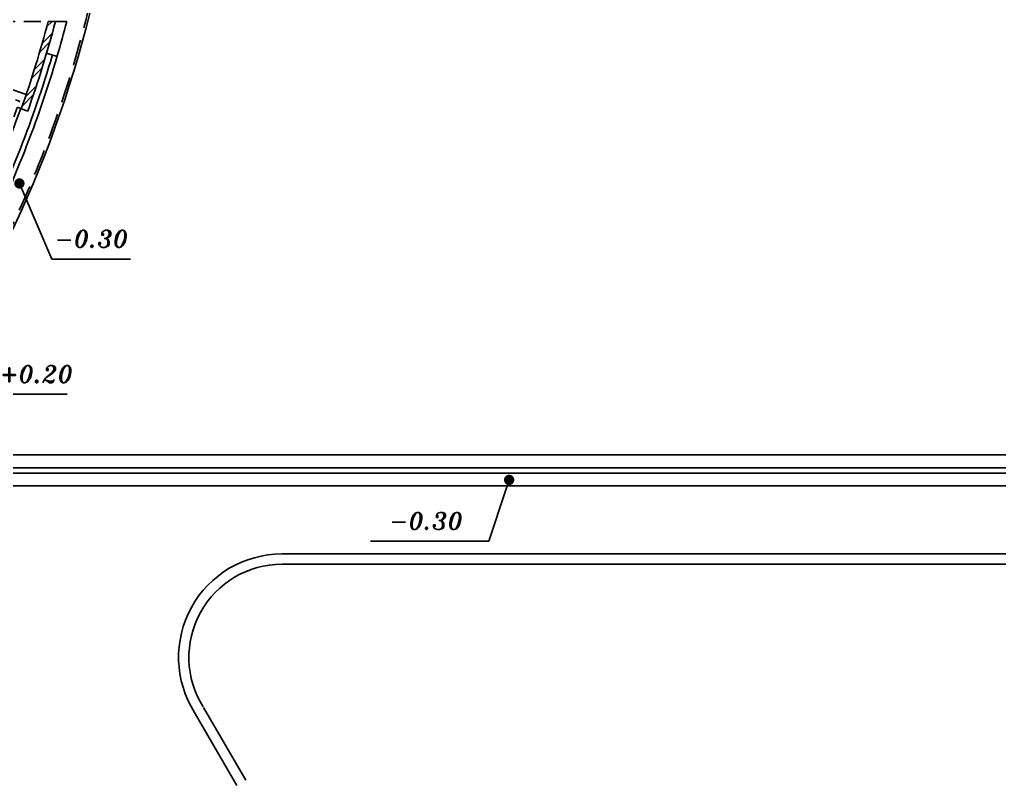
# Model space of a CAD drawing. Header units: inches. Extents: x 567115 to 582893, y 124948 to 133566.
# Drawn here: x 576908 to 578331, y 125800 to 126911 of the extents above; entities that cross this region are included whole.
import ezdxf
from ezdxf import colors
from ezdxf.entities.mleader import LeaderData, LeaderLine
from ezdxf.math import Vec2, Vec3

# ---------------------------------------------------------------- set-up
doc = ezdxf.new("R2010")
doc.units = ezdxf.units.IN
doc.header["$MEASUREMENT"] = 0
doc.linetypes.add('DASHED', pattern=[0.75, 0.5, -0.25])
doc.linetypes.add('HIDDEN', pattern=[0.375, 0.25, -0.125])
for name, color, linetype in [('1', 15, 'Continuous'), ('2', 1, 'Continuous'), ('COD', 1, 'Continuous'), ('hatch lika', 1, 'Continuous'), ('jadval', 11, 'Continuous'), ('joan', 6, 'Continuous'), ('khatchin', 15, 'DASHED'), ('nama', 2, 'Continuous'), ('wall kanaf', 4, 'Continuous'), ('wall lika', 1, 'Continuous'), ('win', 1, 'Continuous')]:
    doc.layers.add(name, color=color, linetype=linetype)
doc.styles.add('ITALICT', font='italict', dxfattribs={"height": 22.5})
doc.dimstyles.get("Standard").update_dxf_attribs({"dimtxt": 0.18, "dimasz": 0.18, "dimexe": 0.18, "dimexo": 0.0625, "dimgap": 0.09, "dimtad": 0, "dimtih": 1, "dimtoh": 1, "dimdec": 4, "dimzin": 0, "dimdsep": 46, "dimtxsty": 'Standard', "dimcen": 0.09, "dimadec": 0, "dimazin": 0, "dimtfac": 1, "dimtdec": 4, "dimtofl": 0, "dimtmove": 0, "dimatfit": 3, "dimfxl": 0, "dimtolj": 1, "dimtzin": 0, "dimarcsym": 0})

# ---------------------------------------------------------------- blocks, each defined once
blk = doc.blocks.new('_Dot')
at = {"color": 0, "linetype": 'ByBlock', "lineweight": -2}
blk.add_line((-0.5, 0), (-1, 0), dxfattribs=at)
at = {"color": 0, "linetype": 'ByBlock', "const_width": 0.5}
blk.add_lwpolyline([(-0.25, 0, 1), (0.25, 0, 1)], format="xyb", close=True, dxfattribs=at)

msp = doc.modelspace()

# ---------------------------------------------------------------- hatches: boundary and pattern name
at = {"layer": 'hatch lika'}
h = msp.add_hatch(dxfattribs=at)
h.set_pattern_fill('ANSI32', color=256, scale=50)
h.set_pattern_definition([(45, (15.025401272811, 15.10905221286521), (-13.25825214724776, 13.25825214724777), []), (45, (23.86423602281138, 15.10905221286521), (-13.25825214724776, 13.25825214724777), [])])
edge = h.paths.add_edge_path()
edge.add_line((576960.3857129848, 126908.6597873508), (576950.0430797369, 126908.6589868829))
edge.add_arc((575391.6712361637, 127320.9751156513), 1611.994848901305, 340.4678450091714, 345.1801881055139, ccw=False)
edge.add_line((576910.9022403789, 126782.0274848785), (576920.3279486884, 126778.6900262697))
edge.add_arc((575391.5384952435, 127321.0336347869), 1622.138644710666, 340.4676747328664, 345.2728564346779)

# ---------------------------------------------------------------- linework, layer by layer
at = {"layer": '1', "color": 15, "linetype": 'HIDDEN', "ltscale": 150}
msp.add_arc((575376.6831541653, 127325.4824607655), 1679.971175987105, 322.290700359104, 346.0557960308313, dxfattribs=at)
at = {"layer": '2', "color": 15, "ltscale": 7}
for p, q in [((582648.0909754584, 126279.3255830889), (576741.9145000512, 126279.3255803522)), ((582693.0909754795, 126234.3255831097), (576793.2220265276, 126234.325580376))]:
    msp.add_line(p, q, dxfattribs=at)
at = {"layer": '2', "color": 1, "ltscale": 7}
for p, q in [((582666.5909754671, 126260.8255830973), (576779.7806864476, 126260.8255803748)), ((582674.5909754705, 126252.8255831011), (576779.7806864476, 126252.8255803747))]:
    msp.add_line(p, q, dxfattribs=at)
msp.add_arc((575376.6831541653, 127325.4824607655), 1682.971175987105, 322.3930160622194, 346.0811540689999, dxfattribs=at)
at = {"layer": 'jadval'}
for p, q in [((582878.0909746502, 126135.6481595505), (577289.1754446742, 126135.6481569609)), ((582893.0909746502, 126120.6481595573), (577289.1754446812, 126120.648156961)), ((577175.4010695119, 125912.9572659286), (577236.5877865951, 125807.1378692007)), ((577162.4155723309, 125905.4488131612), (577223.6022894141, 125799.6294164334))]:
    msp.add_line(p, q, dxfattribs=at)
for radius in [150, 135]:
    msp.add_arc((577289.1754447434, 125985.6481569609), radius, 90.00000002668041, 212.321011789419, dxfattribs=at)
at = {"layer": 'joan', "color": 6, "linetype": 'DASHED', "ltscale": 50}
msp.add_lwpolyline([(576976.9248668331, 126908.6610673986), (576800.560019033, 126908.6474176428), (576748.5909208502, 126929.434751214), (576748.590806443, 128303.1906059496)], dxfattribs=at)
at = {"layer": 'khatchin', "ltscale": 30}
msp.add_lwpolyline([(578048.5909751788, 127621.6481569945), (578308.5909751785, 127621.6481569943), (578308.5909751803, 127166.648117906), (576908.5909751788, 127166.6481179007), (576908.5909751788, 126953.6990202513), (576796.4068707648, 126953.6990202513), (576796.4068707648, 126832.6195853904), (576908.3435127956, 126792.7777357754, -0.02796092692460951), (576839.3640391164, 126625.1979604699, 0.06830476121365676), (576524.0909305938, 126689.2225942946), (576524.0909305938, 126901.6481570335), (576594.0909305934, 126901.6481570335), (576594.0909305934, 127006.6481570335), (576524.0909305938, 127006.6481570335), (576524.0909305934, 127366.6481179007), (577068.5909751788, 127366.6481179007), (577068.5909751788, 127559.1481569944), (577201.0909751788, 127559.1481569944), (577201.0909751788, 127366.6481179007), (578048.5909751785, 127366.6481178999)], format="xyb", close=True, dxfattribs=at)
at = {"layer": 'nama', "color": 2}
msp.add_line((576960.3857129848, 126908.6597873508), (576976.9248668331, 126908.6610673986), dxfattribs=at)
at = {"layer": 'nama'}
msp.add_line((576962.9292030446, 126857.9614829176), (576947.6026776257, 126862.521578924), dxfattribs=at)
at = {"layer": 'nama', "color": 2}
msp.add_arc((575376.5909973037, 127325.297030134), 1653.678934801799, 343.6095737864067, 345.4073691561879, dxfattribs=at)
at = {"layer": 'wall kanaf', "color": 15}
for p, q in [((576808.9068707647, 126841.4386267797), (576918.056178138, 126802.5888791809)), ((576910.9271219546, 126782.0186748003), (576905.2715281699, 126784.021209734))]:
    msp.add_line(p, q, dxfattribs=at)
at = {"layer": 'wall lika'}
for p, q in [((576960.3857129848, 126908.6597873508), (576950.0430797369, 126908.6589868829)), ((576910.9271219546, 126782.0186748003), (576920.3536500842, 126778.6809259089))]:
    msp.add_line(p, q, dxfattribs=at)
for radius, end in [(1627.6789348018, 345.1688913724871), (1637.6789348018, 345.2615407040121)]:
    msp.add_arc((575376.5909973037, 127325.297030134), radius, 340.5019432293322, end, dxfattribs=at)
at = {"layer": 'win', "color": 15}
for radius, start, end in [(1646.678934801805, 333.6362655665355, 343.5378997545909), (1653.678934801805, 333.4171298359681, 343.6095737864067), (1626.679277538693, 334.4427245204537, 340.5051199769604)]:
    msp.add_arc((575376.5909973037, 127325.297030134), radius, start, end, dxfattribs=at)

# ---------------------------------------------------------------- texts
at = {"layer": 'COD', "color": 2, "ltscale": 8, "style": 'ITALICT'}
for s, p in [('-0.30', (576959.3406015292, 126580.555738383)), ('-0.30', (576959.3406015292, 126580.5557383829)), ('+0.20', (576880.1515945211, 126384.1988176961)), ('+0.20', (576880.1515945211, 126384.1988176961)), ('-0.30', (577445.0024283784, 126170.9196075498)), ('-0.30', (577445.0024283784, 126170.9196075497))]:
    msp.add_text(s, height=25, dxfattribs=at).set_placement(p)

# ---------------------------------------------------------------- leaders
at = {"layer": 'COD'}
for points in [[(576908.1887065109, 126673.5078840662), (576955.4598857614, 126563.6573961228), (577069.431330093, 126563.6573961228)], [(576908.1887065109, 126673.5078840662), (576955.4598857614, 126563.6573961227), (577069.4313300931, 126563.6573961227)], [(576816.2419170899, 126477.2709945858), (576863.5130963407, 126367.4205066424), (576977.4845406719, 126367.4205066424)], [(576816.24191709, 126477.2709945857), (576863.5130963407, 126367.4205066423), (576977.4845406719, 126367.4205066423)]]:
    msp.add_leader(points, dimstyle='Standard', override={"dimasz": 15, "dimgap": 0.09, "dimtad": 0, "dimldrblk": 'Dot', "dimfxl": 10, "dimfxlon": 1, "dimarcsym": 2}, dxfattribs=at)
at = {"layer": 'COD', "ltscale": 8}
ml = msp.add_multileader_mtext('Standard', dxfattribs=at)
ml.set_content('', color=256)
ml.set_leader_properties()
ml.set_arrow_properties(name='DOT')
ml.build(insert=Vec2(0, 0))
ml.multileader.update_dxf_attribs({"text_right_attachment_type": 6, "dogleg_length": 0.36, "arrow_head_size": 15})
ctx = ml.context
ctx.base_point, ctx.char_height, ctx.arrow_head_size, ctx.landing_gap_size, ctx.plane_origin = Vec3(577417.5724454775, 126154.4843397216), 0.18, 15, 0.09, Vec3(577589.566245962, 126089.5626890105)
ctx.right_attachment, ctx.text_align_type = 6, 2
notes = []
notes.append((ctx, [(0, (1, 1, 0), (577589.566245962, 126154.3943397216), (-1, 0), 171.8138004845381, [(0, [(577619.0058607006, 126243.1345536508)], 0, [])])]))
ctx.mtext.insert, ctx.mtext.alignment, ctx.mtext.flow_direction = Vec3(577417.6624454773, 126154.5743397217), 3, 5
ml = msp.add_multileader_mtext('Standard', dxfattribs=at)
ml.set_content('', color=256)
ml.set_leader_properties()
ml.set_arrow_properties(name='DOT')
ml.build(insert=Vec2(0, 0))
ml.multileader.update_dxf_attribs({"text_right_attachment_type": 6, "dogleg_length": 0.36, "arrow_head_size": 15})
ctx = ml.context
ctx.base_point, ctx.char_height, ctx.arrow_head_size, ctx.landing_gap_size, ctx.plane_origin = Vec3(577417.5724454775, 126154.4843397215), 0.18, 15, 0.09, Vec3(577589.566245962, 126089.5626890104)
ctx.right_attachment, ctx.text_align_type = 6, 2
notes.append((ctx, [(0, (1, 1, 0), (577589.566245962, 126154.3943397215), (-1, 0), 171.8138004845381, [(0, [(577619.0058607006, 126243.1345536508)], 0, [])])]))
ctx.mtext.insert, ctx.mtext.alignment, ctx.mtext.flow_direction = Vec3(577417.6624454773, 126154.5743397216), 3, 5
for ctx, leaders in notes:
    for number, flags, end, landing, length, lines in leaders:
        leader = LeaderData()
        leader.index, (leader.has_last_leader_line, leader.has_dogleg_vector, leader.attachment_direction) = number, flags
        leader.last_leader_point, leader.dogleg_vector, leader.dogleg_length = Vec3(end), Vec3(landing), length
        for number, points, colour, breaks in lines:
            line = LeaderLine()
            line.index, line.vertices, line.color, line.breaks = number, Vec3.list(points), colors.encode_raw_color(colour), breaks
            leader.lines.append(line)
        ctx.leaders.append(leader)

doc.saveas('drawing.dxf')
